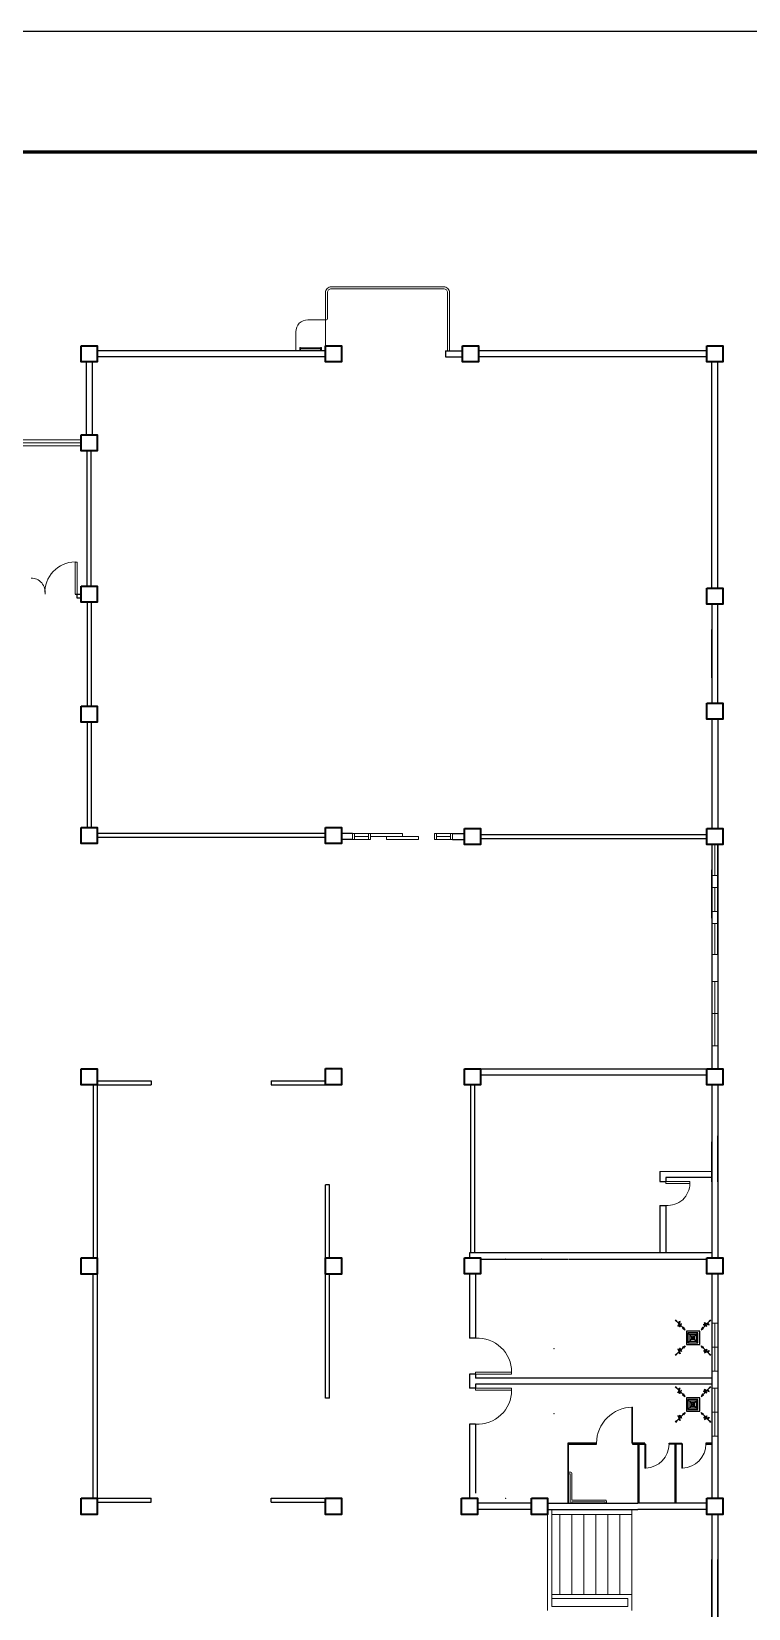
# Model space of a CAD drawing. Header units: millimetres. Extents: x 150 to 360, y 293 to 443.
# Drawn here: x 319.59 to 337.49, y 369.6 to 408.96 of the extents above; entities that cross this region are included whole.
import ezdxf

# ---------------------------------------------------------------- set-up
doc = ezdxf.new("R2010")
doc.units = ezdxf.units.MM
doc.header["$MEASUREMENT"] = 0
for name, color, linetype in [('.1', 1, 'Continuous'), ('AIR', 7, 'Continuous'), ('template', 7, 'Continuous')]:
    doc.layers.add(name, color=color, linetype=linetype)
for name, color, linetype, lineweight in [('door', 234, 'Continuous', 13), ('road', 1, 'Continuous', 20), ('walls', 4, 'Continuous', 30)]:
    doc.layers.add(name, color=color, linetype=linetype, lineweight=lineweight)

# ---------------------------------------------------------------- blocks, each defined once
blk = doc.blocks.new('GRILL-C-IN')
at = {"layer": 'AIR', "ltscale": 3}
for p, q in [((-0.623, 0.601), (-0.674, 0.651)), ((-0.601, 0.623), (-0.651, 0.674)), ((-0.637, 0.637), (-0.3, 0.3)), ((0.637, 0.637), (0.3, 0.3)), ((0.601, 0.623), (0.651, 0.674)), ((0.623, 0.601), (0.674, 0.651)), ((-0.637, -0.637), (-0.3, -0.3)), ((0.637, -0.637), (0.3, -0.3)), ((-0.623, -0.601), (-0.674, -0.651)), ((-0.601, -0.623), (-0.651, -0.674)), ((0.601, -0.623), (0.651, -0.674)), ((0.623, -0.601), (0.674, -0.651))]:
    blk.add_line(p, q, dxfattribs=at)
at = {"layer": 'AIR'}
for p, q in [((-0.188, 0.187), (0.187, -0.188)), ((0.187, 0.187), (-0.188, -0.188))]:
    blk.add_line(p, q, dxfattribs=at)
at = {"layer": 'AIR', "ltscale": 3}
for points in [[(-0.362, 0.393), (-0.393, 0.362), (-0.3, 0.3)], [(0.393, 0.362), (0.362, 0.393), (0.3, 0.3)], [(-0.362, -0.393), (-0.393, -0.362), (-0.3, -0.3)], [(0.393, -0.362), (0.362, -0.393), (0.3, -0.3)]]:
    blk.add_lwpolyline(points, close=True, dxfattribs=at)
at = {"layer": 'AIR'}
for points in [[(-0.25, -0.25), (0.25, -0.25), (0.25, 0.25), (-0.25, 0.25)], [(-0.188, -0.188), (0.187, -0.188), (0.187, 0.187), (-0.188, 0.187)], [(-0.125, -0.125), (0.125, -0.125), (0.125, 0.125), (-0.125, 0.125)], [(-0.062, -0.062), (0.062, -0.062), (0.062, 0.062), (-0.062, 0.062)]]:
    blk.add_lwpolyline(points, close=True, dxfattribs=at)
at = {"layer": 'AIR', "ltscale": 3}
for points in [[(-0.441, 0.441), (-0.512, 0.404), (-0.432, 0.514), (-0.568, 0.43), (-0.477, 0.6), (-0.561, 0.561)], [(0.441, 0.441), (0.404, 0.512), (0.514, 0.432), (0.43, 0.568), (0.6, 0.477), (0.561, 0.561)], [(-0.441, -0.441), (-0.512, -0.404), (-0.432, -0.514), (-0.568, -0.43), (-0.477, -0.6), (-0.561, -0.561)], [(0.441, -0.441), (0.404, -0.512), (0.514, -0.432), (0.43, -0.568), (0.6, -0.477), (0.561, -0.561)]]:
    blk.add_spline(points, degree=3, dxfattribs=at)
for points in [[(-0.3, 0.3), (-0.362, 0.393), (-0.393, 0.362)], [(0.3, 0.3), (0.393, 0.362), (0.362, 0.393)], [(-0.3, -0.3), (-0.362, -0.393), (-0.393, -0.362)], [(0.3, -0.3), (0.393, -0.362), (0.362, -0.393)]]:
    blk.add_solid(points, dxfattribs=at)

msp = doc.modelspace()

# ---------------------------------------------------------------- linework, layer by layer
at = {"layer": '.1', "color": 0}
msp.add_line((360.409, 408.965), (261.133, 408.965), dxfattribs=at)
at = {"color": 8, "linetype": 'ByBlock', "lineweight": 9}
for p, q in [((326.489, 401.769), (326.959, 401.769)), ((326.189, 400.994), (326.189, 401.469)), ((326.309, 401.076), (326.289, 401.076)), ((326.289, 401.076), (326.289, 400.996)), ((326.309, 400.996), (326.309, 401.076)), ((326.559, 401.066), (326.309, 401.066)), ((326.559, 401.046), (326.309, 401.046)), ((326.559, 401.066), (326.809, 401.066)), ((326.559, 401.046), (326.809, 401.046)), ((326.809, 400.996), (326.809, 401.076)), ((326.809, 401.076), (326.829, 401.076)), ((326.829, 401.076), (326.829, 400.996)), ((317.504, 398.769), (320.829, 398.769)), ((320.829, 398.696), (317.504, 398.696)), ((317.504, 398.619), (320.829, 398.619)), ((319.604, 398.619), (319.754, 398.619)), ((320.729, 394.821), (320.829, 394.821)), ((336.579, 388.032), (336.579, 388.671)), ((336.579, 387.895), (336.579, 388.671)), ((336.654, 388.671), (336.654, 387.895)), ((336.729, 388.032), (336.729, 388.671)), ((336.729, 387.895), (336.579, 387.895)), ((336.729, 387.595), (336.579, 387.595)), ((336.579, 387.595), (336.579, 386.995)), ((336.654, 387.595), (336.654, 386.995)), ((336.729, 387.295), (336.729, 387.595)), ((336.579, 386.995), (336.729, 386.995)), ((336.579, 386.995), (336.579, 386.695)), ((336.579, 386.832), (336.579, 386.069)), ((336.579, 386.695), (336.729, 386.695)), ((336.654, 386.695), (336.654, 385.92)), ((336.729, 386.832), (336.729, 386.069)), ((336.729, 386.695), (336.729, 385.919)), ((336.729, 385.919), (336.579, 385.921)), ((336.579, 385.157), (336.579, 385.919)), ((336.579, 385.821), (336.579, 383.071)), ((336.729, 386.069), (336.729, 385.919)), ((336.729, 385.157), (336.729, 385.919)), ((336.579, 383.646), (336.579, 385.246)), ((336.579, 385.246), (336.729, 385.246)), ((336.579, 383.957), (336.579, 385.157)), ((336.654, 385.246), (336.654, 383.646)), ((336.729, 383.957), (336.729, 385.157)), ((336.579, 384.446), (336.729, 384.446)), ((336.729, 384.446), (336.729, 383.646)), ((336.579, 383.957), (336.579, 383.071)), ((336.729, 383.957), (336.729, 383.071)), ((336.729, 383.646), (336.579, 383.646)), ((336.579, 381.794), (336.579, 382.671)), ((336.729, 381.794), (336.729, 382.671)), ((336.579, 381.794), (336.579, 381.394)), ((336.729, 381.794), (336.729, 381.394)), ((336.579, 380.244), (336.579, 379.844)), ((336.729, 380.244), (336.729, 379.844)), ((336.579, 378.694), (336.579, 379.694)), ((336.729, 378.694), (336.729, 379.844)), ((336.579, 378.694), (336.579, 378.346)), ((336.729, 378.694), (336.729, 378.346)), ((336.579, 376.719), (336.729, 376.719)), ((336.654, 376.719), (336.654, 375.519)), ((336.729, 376.719), (336.729, 375.519)), ((336.729, 376.119), (336.579, 376.119)), ((336.729, 375.519), (336.579, 375.519)), ((336.579, 375.345), (336.579, 375.445)), ((336.579, 375.195), (336.579, 375.095)), ((336.579, 375.095), (336.729, 375.095)), ((336.654, 375.095), (336.654, 373.895)), ((336.729, 375.095), (336.729, 373.895)), ((336.729, 374.495), (336.579, 374.495)), ((336.729, 373.895), (336.579, 373.895)), ((330.679, 372.345), (330.529, 372.345)), ((332.479, 371.945), (332.479, 372.07)), ((332.579, 371.945), (332.579, 372.045)), ((334.579, 372.07), (334.579, 371.945)), ((332.479, 369.545), (332.479, 371.945)), ((332.579, 369.645), (332.579, 371.945)), ((334.579, 371.945), (332.579, 371.945)), ((332.779, 371.945), (332.779, 369.945)), ((333.079, 371.945), (333.079, 369.945)), ((333.379, 371.945), (333.379, 369.945)), ((333.679, 371.945), (333.679, 369.945)), ((333.979, 371.945), (333.979, 369.945)), ((334.279, 371.945), (334.279, 369.945)), ((334.579, 371.945), (334.579, 369.945)), ((334.279, 369.945), (332.579, 369.945)), ((334.279, 369.845), (332.579, 369.845)), ((334.279, 369.945), (334.579, 369.945)), ((334.279, 369.845), (334.479, 369.845)), ((334.479, 369.645), (334.479, 369.845)), ((334.579, 369.845), (334.579, 369.945)), ((334.579, 369.645), (334.579, 369.845)), ((334.279, 369.645), (332.579, 369.645)), ((334.279, 369.645), (334.479, 369.645)), ((334.579, 369.545), (334.579, 369.645))]:
    msp.add_line(p, q, dxfattribs=at)
at = {"color": 8, "linetype": 'ByBlock', "lineweight": 25}
for p, q in [((326.929, 400.994), (321.229, 400.994)), ((326.929, 400.844), (321.229, 400.844)), ((329.929, 400.994), (330.354, 400.994)), ((329.929, 400.844), (330.354, 400.844)), ((336.454, 400.994), (330.754, 400.994)), ((336.454, 400.844), (330.754, 400.844)), ((320.954, 400.721), (320.954, 398.896)), ((321.104, 400.721), (321.104, 398.896)), ((336.579, 395.071), (336.579, 400.721)), ((336.729, 395.071), (336.729, 400.721)), ((320.979, 395.121), (320.979, 398.496)), ((321.079, 395.121), (321.079, 398.496)), ((320.679, 394.921), (320.829, 394.921)), ((320.729, 394.821), (320.729, 394.921)), ((320.829, 394.821), (320.729, 394.821)), ((320.979, 394.721), (320.979, 392.121)), ((321.079, 394.721), (321.079, 392.121)), ((336.579, 394.671), (336.579, 392.196)), ((336.729, 392.196), (336.729, 394.671)), ((336.579, 392.832), (336.579, 394.032)), ((336.579, 391.796), (336.579, 389.071)), ((336.729, 391.796), (336.729, 389.071)), ((320.979, 391.721), (320.979, 389.097)), ((321.079, 391.721), (321.079, 389.097)), ((336.579, 391.157), (336.579, 389.957)), ((336.579, 388.671), (336.579, 383.071)), ((336.729, 388.671), (336.729, 383.071)), ((336.729, 385.919), (336.729, 388.671)), ((336.579, 386.832), (336.579, 388.032)), ((336.729, 386.832), (336.729, 388.032)), ((336.729, 387.595), (336.729, 387.895)), ((330.554, 382.671), (330.554, 378.47)), ((330.654, 382.671), (330.654, 378.47)), ((336.579, 382.671), (336.579, 378.346)), ((336.579, 382.671), (336.579, 378.346)), ((336.729, 382.671), (336.729, 378.346)), ((336.579, 380.244), (336.579, 381.244)), ((336.729, 380.244), (336.729, 381.394)), ((335.279, 380.508), (336.579, 380.509)), ((335.279, 380.508), (335.279, 380.258)), ((335.429, 380.358), (335.429, 380.258)), ((335.279, 380.258), (335.429, 380.258)), ((335.279, 379.658), (335.279, 378.47)), ((335.279, 379.658), (335.429, 379.658)), ((335.429, 379.658), (335.429, 378.47)), ((330.529, 378.47), (330.529, 378.347)), ((334.979, 378.47), (330.529, 378.47)), ((336.579, 378.47), (334.979, 378.47)), ((330.529, 377.947), (330.529, 376.345)), ((330.679, 377.947), (330.679, 376.345)), ((333.002, 378.32), (336.454, 378.32)), ((336.579, 377.946), (336.579, 375.519)), ((336.579, 377.946), (336.579, 375.419)), ((336.729, 377.946), (336.729, 372.345)), ((330.679, 376.345), (330.529, 376.345)), ((330.529, 375.445), (330.529, 375.095)), ((330.679, 375.445), (330.679, 375.345)), ((336.579, 375.345), (330.679, 375.345)), ((330.679, 375.195), (330.679, 375.095)), ((336.579, 375.195), (330.679, 375.195)), ((336.579, 375.419), (336.579, 372.345)), ((330.679, 374.195), (330.529, 374.195)), ((332.079, 372.22), (330.729, 372.22)), ((332.079, 372.07), (330.729, 372.07)), ((332.479, 372.22), (332.729, 372.22)), ((332.479, 372.07), (332.729, 372.07)), ((332.729, 372.22), (334.729, 372.22)), ((332.729, 372.07), (334.729, 372.07)), ((336.454, 372.22), (334.729, 372.22)), ((336.454, 372.07), (334.729, 372.07)), ((336.579, 371.945), (336.579, 367.545)), ((336.729, 371.945), (336.729, 367.545)), ((336.579, 367.545), (336.579, 370.818)), ((336.729, 367.545), (336.729, 370.818))]:
    msp.add_line(p, q, dxfattribs=at)
at = {"color": 8, "linetype": 'Continuous', "lineweight": 25}
for p, q in [((329.929, 400.994), (329.929, 400.844)), ((327.604, 388.947), (327.329, 388.947)), ((327.604, 388.796), (327.329, 388.796)), ((330.104, 388.946), (330.404, 388.946)), ((330.104, 388.796), (330.404, 388.796))]:
    msp.add_line(p, q, dxfattribs=at)
at = {"color": 8, "lineweight": 25}
for p, q in [((326.929, 388.947), (321.229, 388.947)), ((326.929, 388.847), (321.229, 388.847)), ((330.804, 388.921), (336.454, 388.921)), ((330.804, 388.821), (336.454, 388.821)), ((330.804, 383.071), (336.454, 383.071)), ((321.229, 382.771), (322.579, 382.771)), ((322.579, 382.771), (322.579, 382.671)), ((325.579, 382.771), (326.929, 382.771)), ((325.579, 382.771), (325.579, 382.671)), ((330.804, 382.921), (336.454, 382.921)), ((321.129, 382.671), (321.129, 378.345)), ((321.229, 382.671), (322.579, 382.671)), ((321.229, 382.671), (321.229, 372.345)), ((325.579, 382.671), (326.929, 382.671)), ((326.929, 378.345), (326.929, 380.172)), ((327.029, 380.172), (326.929, 380.172)), ((327.029, 378.345), (327.029, 380.172)), ((330.804, 378.315), (332.982, 378.32)), ((321.129, 372.345), (321.129, 377.945)), ((326.929, 374.845), (326.929, 377.945)), ((327.029, 374.845), (327.029, 377.945)), ((327.029, 374.845), (326.929, 374.845)), ((321.229, 372.345), (322.579, 372.345)), ((321.229, 372.245), (322.579, 372.245)), ((322.579, 372.245), (322.579, 372.345)), ((325.579, 372.345), (326.929, 372.345)), ((325.579, 372.245), (325.579, 372.345)), ((325.579, 372.245), (326.929, 372.245))]:
    msp.add_line(p, q, dxfattribs=at)
at = {"color": 8, "linetype": 'ByBlock', "lineweight": 13}
for p, q in [((328.004, 388.946), (327.654, 388.946)), ((327.654, 388.871), (328.004, 388.871)), ((328.004, 388.796), (327.654, 388.796)), ((329.704, 388.946), (330.054, 388.946)), ((330.054, 388.871), (329.704, 388.871)), ((329.704, 388.796), (330.054, 388.796))]:
    msp.add_line(p, q, dxfattribs=at)
at = {"color": 8, "lineweight": 9, "ltscale": 0.4}
msp.add_line((336.579, 387.05), (336.579, 387.54), dxfattribs=at)
at = {"color": 8, "linetype": 'ByBlock', "lineweight": 25, "ltscale": 0.3}
for p, q in [((336.579, 380.358), (335.429, 380.358)), ((330.679, 375.445), (330.529, 375.445)), ((330.679, 375.095), (330.529, 375.095))]:
    msp.add_line(p, q, dxfattribs=at)
at = {"color": 8, "lineweight": 9}
for p, q in [((336.579, 379.208), (336.579, 378.708)), ((333.691, 378.32), (333.191, 378.32)), ((334.959, 378.32), (335.459, 378.32)), ((334.549, 375.345), (334.544, 375.345)), ((335.003, 375.345), (334.549, 375.345)), ((334.69, 375.345), (334.62, 375.345)), ((335.003, 375.345), (335.008, 375.345)), ((335.274, 375.345), (335.269, 375.345)), ((335.728, 375.345), (335.274, 375.345)), ((335.415, 375.345), (335.345, 375.345)), ((335.728, 375.345), (335.733, 375.345)), ((335.999, 375.345), (335.994, 375.345)), ((335.999, 375.345), (336.453, 375.345)), ((336.312, 375.345), (336.382, 375.345)), ((336.453, 375.345), (336.458, 375.345)), ((333.691, 372.22), (333.191, 372.22)), ((334.959, 372.22), (335.459, 372.22)), ((335.879, 372.22), (336.379, 372.22))]:
    msp.add_line(p, q, dxfattribs=at)
at = {"color": 8, "linetype": 'ByBlock', "lineweight": 9}
for points in [[(330.029, 400.994), (330.029, 402.444, 0.414214), (329.879, 402.594), (327.079, 402.594, 0.414214), (326.929, 402.444), (326.929, 401.119), (326.929, 401.769)], [(329.979, 400.994), (329.979, 402.444, 0.414214), (329.879, 402.544), (327.079, 402.544, 0.414214), (326.979, 402.444), (326.979, 401.789)]]:
    msp.add_lwpolyline(points, format="xyb", dxfattribs=at)
at = {"color": 8, "linetype": 'ByBlock', "lineweight": 35}
for points in [[(320.829, 401.121), (321.229, 401.121), (321.229, 400.721), (320.829, 400.721)], [(326.929, 401.121), (327.329, 401.121), (327.329, 400.721), (326.929, 400.721)], [(330.354, 401.121), (330.754, 401.121), (330.754, 400.721), (330.354, 400.721)], [(336.454, 401.121), (336.854, 401.121), (336.854, 400.721), (336.454, 400.721)], [(320.829, 398.896), (321.229, 398.896), (321.229, 398.496), (320.829, 398.496)], [(320.829, 395.121), (321.229, 395.121), (321.229, 394.721), (320.829, 394.721)], [(336.454, 395.071), (336.854, 395.071), (336.854, 394.671), (336.454, 394.671)], [(320.829, 392.121), (321.229, 392.121), (321.229, 391.721), (320.829, 391.721)], [(336.454, 392.196), (336.854, 392.196), (336.854, 391.796), (336.454, 391.796)], [(320.829, 389.097), (321.229, 389.097), (321.229, 388.697), (320.829, 388.697)], [(326.929, 389.097), (327.329, 389.097), (327.329, 388.697), (326.929, 388.697)], [(330.404, 389.071), (330.804, 389.071), (330.804, 388.671), (330.404, 388.671)], [(336.454, 389.071), (336.854, 389.071), (336.854, 388.671), (336.454, 388.671)], [(320.829, 383.071), (321.229, 383.071), (321.229, 382.671), (320.829, 382.671)], [(326.929, 383.072), (327.329, 383.072), (327.329, 382.672), (326.929, 382.672)], [(330.404, 383.071), (330.804, 383.071), (330.804, 382.671), (330.404, 382.671)], [(336.454, 383.071), (336.854, 383.071), (336.854, 382.671), (336.454, 382.671)], [(326.929, 378.345), (327.329, 378.345), (327.329, 377.945), (326.929, 377.945)], [(330.404, 378.347), (330.804, 378.347), (330.804, 377.947), (330.404, 377.947)], [(336.454, 378.346), (336.854, 378.346), (336.854, 377.946), (336.454, 377.946)], [(320.829, 372.345), (321.229, 372.345), (321.229, 371.945), (320.829, 371.945)], [(326.929, 372.345), (327.329, 372.345), (327.329, 371.945), (326.929, 371.945)], [(330.329, 372.345), (330.729, 372.345), (330.729, 371.945), (330.329, 371.945)], [(332.079, 372.345), (332.479, 372.345), (332.479, 371.945), (332.079, 371.945)], [(336.454, 372.345), (336.854, 372.345), (336.854, 371.945), (336.454, 371.945)]]:
    msp.add_lwpolyline(points, close=True, dxfattribs=at)
at = {"color": 8, "lineweight": 13, "ltscale": 0.03}
for points in [[(320.679, 394.921), (320.729, 394.921), (320.729, 395.721), (320.679, 395.721)], [(335.429, 380.258), (335.429, 380.208), (336.029, 380.208), (336.029, 380.258)], [(330.679, 375.445), (330.679, 375.495), (331.579, 375.495), (331.579, 375.445)], [(330.679, 375.095), (330.679, 375.045), (331.579, 375.045), (331.579, 375.095)]]:
    msp.add_lwpolyline(points, close=True, dxfattribs=at)
at = {"color": 8, "linetype": 'ByBlock', "lineweight": 13}
for points in [[(327.654, 388.946), (327.654, 388.796), (327.604, 388.796), (327.604, 388.946)], [(328.054, 388.946), (328.054, 388.796), (328.004, 388.796), (328.004, 388.946)], [(328.054, 388.946), (328.854, 388.946), (328.854, 388.871), (328.054, 388.871)], [(328.454, 388.871), (329.254, 388.871), (329.254, 388.796), (328.454, 388.796)], [(329.654, 388.946), (329.654, 388.796), (329.704, 388.796), (329.704, 388.946)], [(330.054, 388.946), (330.054, 388.796), (330.104, 388.796), (330.104, 388.946)]]:
    msp.add_lwpolyline(points, close=True, dxfattribs=at)
at = {"color": 8, "lineweight": 9}
for points in [[(336.579, 388.671), (336.729, 388.671), (336.729, 387.895), (336.579, 387.895)], [(336.579, 387.595), (336.729, 387.595), (336.729, 386.995), (336.579, 386.995)], [(336.579, 386.695), (336.729, 386.695), (336.729, 385.919), (336.579, 385.919)], [(336.579, 385.246), (336.729, 385.246), (336.729, 383.646), (336.579, 383.646)], [(336.579, 376.719), (336.729, 376.719), (336.729, 375.519), (336.579, 375.519)], [(336.579, 375.095), (336.729, 375.095), (336.729, 373.895), (336.579, 373.895)]]:
    msp.add_lwpolyline(points, close=True, dxfattribs=at)
at = {"color": 8, "lineweight": 35}
msp.add_lwpolyline([(320.829, 378.345), (321.229, 378.345), (321.229, 377.945), (320.829, 377.945)], close=True, dxfattribs=at)
at = {"color": 8, "linetype": 'ByBlock', "lineweight": 9}
for centre, radius, start, end in [((326.489, 401.469), 0.3, 90, 180), ((326.959, 401.789), 0.02, 270, 0)]:
    msp.add_arc(centre, radius, start, end, dxfattribs=at)
at = {"color": 8, "lineweight": 13, "ltscale": 0.03}
for centre, radius, start, end in [((320.679, 394.97), 0.752, 90, 183.6952), ((319.579, 394.968), 0.353, 352.3719, 90), ((335.477, 380.208), 0.552, 265.0209, 0), ((330.728, 375.495), 0.851, 0, 93.2732), ((330.728, 375.045), 0.851, 266.7268, 0)]:
    msp.add_arc(centre, radius, start, end, dxfattribs=at)
at = {"color": 8, "lineweight": 9}
for centre, start, end in [((334.544, 375.348), 176.1859, 270), ((334.549, 375.348), 176.5318, 270), ((335.003, 375.348), 270, 3.4682), ((335.008, 375.348), 270, 3.8141), ((335.269, 375.348), 176.1859, 270), ((335.274, 375.348), 176.5318, 270), ((335.728, 375.348), 270, 3.4682), ((335.733, 375.348), 270, 3.8141), ((335.994, 375.348), 176.1859, 270), ((335.999, 375.348), 176.5318, 270), ((336.453, 375.348), 270, 3.4682), ((336.458, 375.348), 270, 3.8141)]:
    msp.add_arc(centre, 0.003, start, end, dxfattribs=at)
at = {"color": 8, "linetype": 'ByBlock', "lineweight": 9}
for p in [(336.579, 387.432), (336.579, 384.557)]:
    msp.add_point(p, dxfattribs=at)
at = {"color": 8, "lineweight": 9}
for p in [(336.579, 379.558), (331.433, 378.32), (332.326, 378.32), (334.776, 375.345), (335.501, 375.345), (336.226, 375.345), (331.433, 372.345), (332.326, 372.345)]:
    msp.add_point(p, dxfattribs=at)
at = {"color": 8, "linetype": 'ByBlock', "lineweight": 9, "ltscale": 0.3}
for p in [(332.639, 376.083), (332.639, 374.458)]:
    msp.add_point(p, dxfattribs=at)
at = {"layer": 'door', "color": 8, "linetype": 'ByBlock', "lineweight": 13}
for points in [[(334.6, 373.72), (334.58, 373.72), (334.58, 374.62), (334.6, 374.62)], [(334.6, 373.72), (334.58, 373.72), (334.58, 374.62), (334.6, 374.62)], [(334.909, 373.7), (334.929, 373.7), (334.929, 373.1), (334.909, 373.1)], [(335.829, 373.7), (335.849, 373.7), (335.849, 373.1), (335.829, 373.1)]]:
    msp.add_lwpolyline(points, close=True, dxfattribs=at)
at = {"layer": 'door', "color": 8, "linetype": 'ByBlock', "lineweight": 25}
for points in [[(332.982, 373.72), (332.982, 373.7), (333.7, 373.7), (333.7, 373.72)], [(332.982, 372.22), (333.002, 372.22), (333.002, 373.7), (332.982, 373.7)], [(334.6, 373.72), (334.6, 373.7), (334.909, 373.7), (334.909, 373.72)], [(334.759, 372.22), (334.739, 372.22), (334.739, 373.7), (334.759, 373.7)], [(335.509, 373.72), (335.829, 373.72), (335.829, 373.7), (335.509, 373.7)], [(335.679, 372.22), (335.659, 372.22), (335.659, 373.7), (335.679, 373.7)], [(336.579, 373.72), (336.429, 373.72), (336.429, 373.7), (336.579, 373.7)]]:
    msp.add_lwpolyline(points, close=True, dxfattribs=at)
at = {"layer": 'door', "color": 8, "linetype": 'ByBlock', "lineweight": 13}
for centre, radius, start, end in [((334.6, 373.72), 0.9, 90, 180), ((334.908, 373.701), 0.601, 271.9659, 359.9762), ((335.828, 373.701), 0.601, 271.9659, 359.9762)]:
    msp.add_arc(centre, radius, start, end, dxfattribs=at)
at = {"layer": 'road', "color": 8, "linetype": 'ByBlock', "lineweight": 9, "ltscale": 0.4}
msp.add_lwpolyline([(333.082, 372.96, 0.414214), (333.042, 373), (333.002, 373), (333.002, 372.96), (333.042, 372.96), (333.042, 372.22), (333.082, 372.22), (333.082, 372.26), (333.912, 372.26), (333.912, 372.22), (333.952, 372.22), (333.952, 372.26, 0.414214), (333.912, 372.3), (333.082, 372.3)], format="xyb", close=True, dxfattribs=at)
at = {"layer": 'template', "linetype": 'Continuous', "const_width": 0.0853}
msp.add_lwpolyline([(267.149, 341.578), (357.4, 341.578), (357.4, 405.957), (267.149, 405.957)], close=True, dxfattribs=at)
at = {"layer": 'walls', "color": 8, "linetype": 'ByBlock', "lineweight": 25}
for p, q in [((330.529, 374.195), (330.529, 372.345)), ((330.679, 374.195), (330.679, 372.47))]:
    msp.add_line(p, q, dxfattribs=at)

# ---------------------------------------------------------------- block references
at = {"layer": 'AIR', "xscale": 0.6658363358532475, "yscale": 0.6658363358532475, "zscale": 0.6658363358532475}
for p in [(336.108, 376.356), (336.108, 374.691)]:
    msp.add_blockref('GRILL-C-IN', p, dxfattribs=at)

doc.saveas('drawing.dxf')
